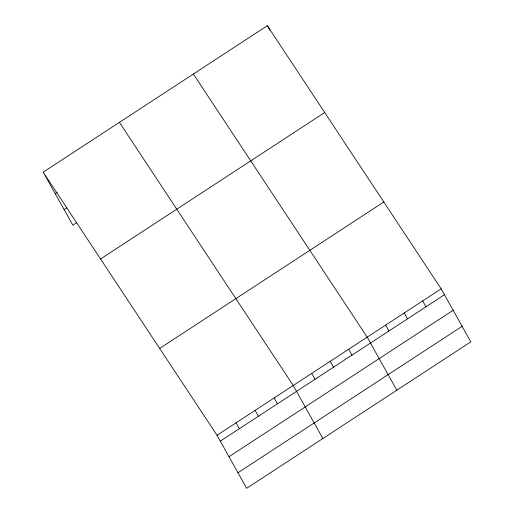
<?xml version="1.0" encoding="UTF-8"?>
<svg xmlns="http://www.w3.org/2000/svg" width="514" height="514" viewBox="0 0 514 514"><rect width="100%" height="100%" fill="white"/><g stroke="black" fill="none" stroke-linecap="round" stroke-linejoin="round"><path stroke-width="0.77" d="M43.195 172.145L267.351 25.7L441.166 288.829L470.805 341.855L246.649 488.3L217.017 435.268L43.195 172.145L72.834 225.171L76.772 222.594M55.178 193.585L57.15 192.294M64.141 209.616L66.769 207.894M100.558 258.972L324.707 112.534M159.655 348.441L383.81 201.996M217.017 435.268L441.166 288.829M220.3 441.153L444.456 294.715M229 456.715L453.149 310.27M237.956 472.745L462.112 326.3M193.38 74.029L367.195 337.152L396.834 390.184M119.409 122.351L293.224 385.481L322.863 438.513M422.675 300.908L425.965 306.794M267.351 25.7L269.908 30.275M404.184 312.994L407.474 318.879M385.686 325.073L388.976 330.958M348.704 349.237L351.994 355.123M330.213 361.316L333.502 367.202M311.722 373.402L315.005 379.287M274.174 397.926L277.464 403.811M255.117 410.378L258.407 416.263M236.067 422.823L239.357 428.708"/></g></svg>
